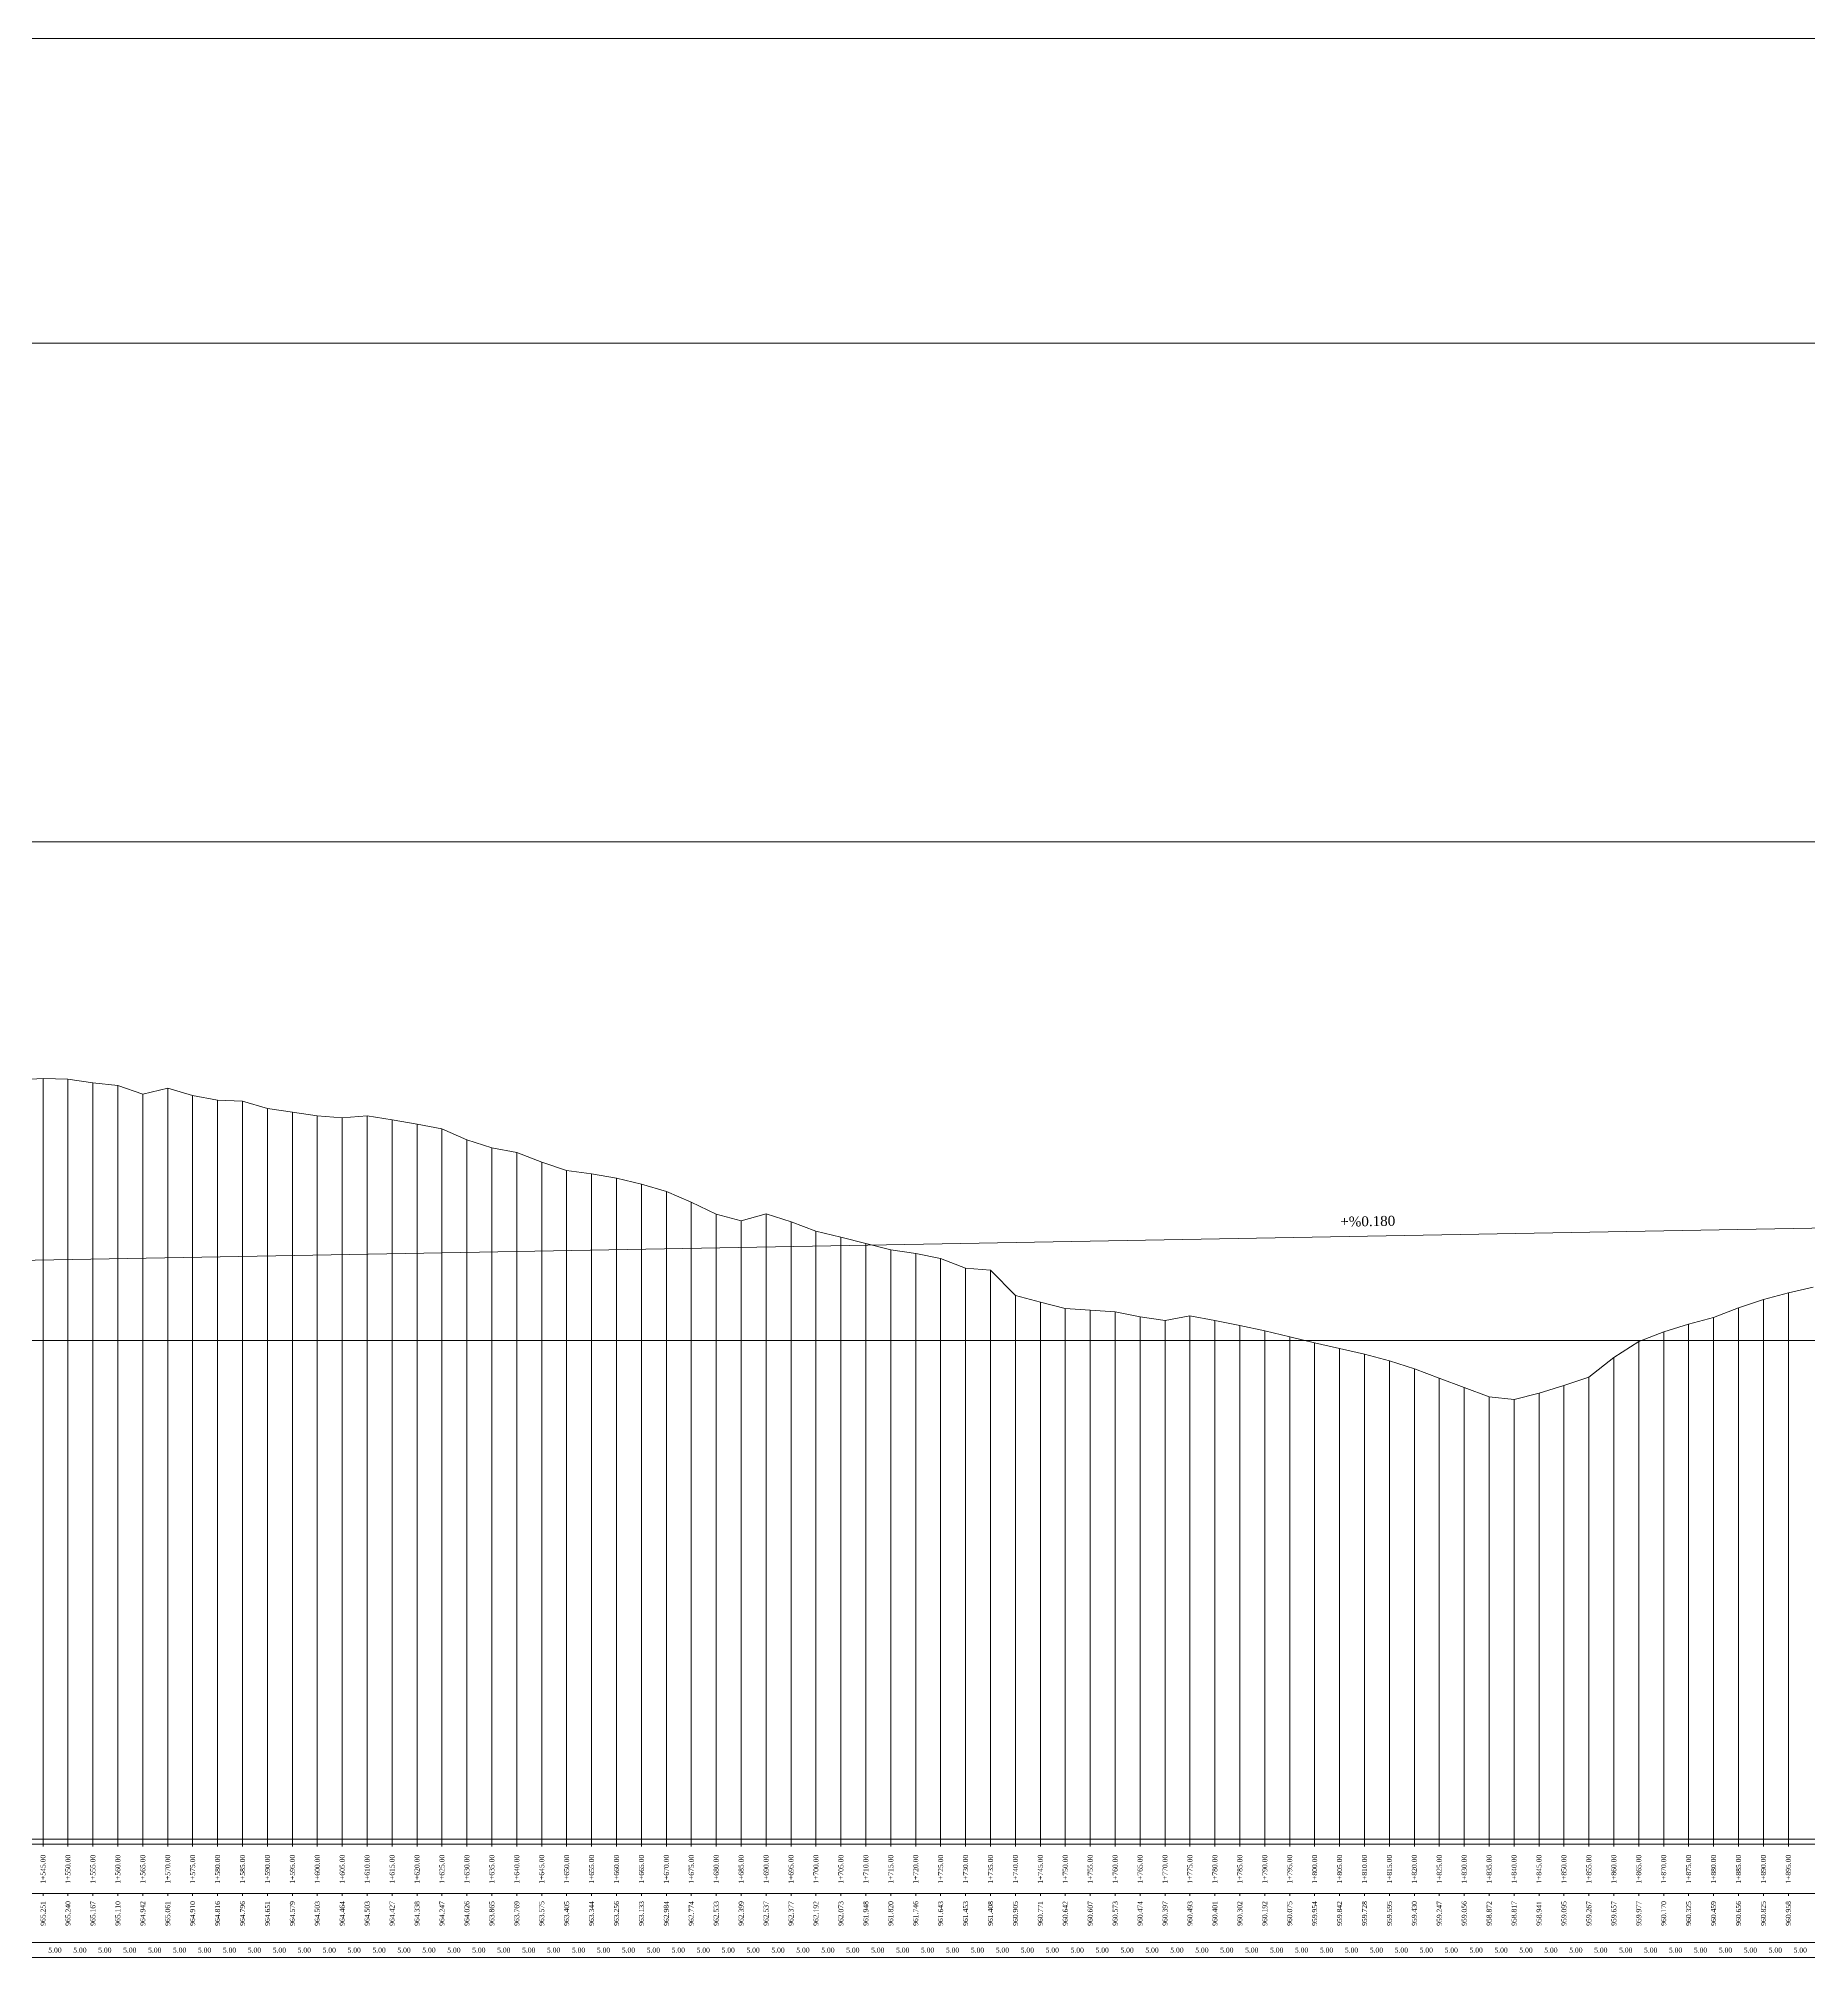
# Model space of a CAD drawing. Header units: metres. Extents: x 478603 to 489313, y 4282657 to 4289463.
# Drawn here: x 484682.6 to 485037.6, y 4283872.8 to 4284257.7 of the extents above; entities that cross this region are included whole.
import ezdxf

# ---------------------------------------------------------------- set-up
doc = ezdxf.new("R2010")
doc.units = ezdxf.units.M
for name, color, linetype, lineweight in [('PR_ALINMAN', 1, 'Continuous', 0), ('PR_ENK_ARAMESAFE', 5, 'Continuous', 0), ('PR_ENK_EKSEN1', 5, 'Continuous', 0), ('PR_ENK_EKSEN1D', 1, 'Continuous', 0), ('PR_ENK_KM', 18, 'Continuous', 0), ('PR_ENK_Z', 96, 'Continuous', 0), ('PR_KIYAS', 153, 'Continuous', 0), ('PR_PROFIL', 153, 'Continuous', 0)]:
    doc.layers.add(name, color=color, linetype=linetype, lineweight=lineweight)
doc.styles.get("Standard").update_dxf_attribs({"font": 'times.ttf'})

msp = doc.modelspace()

# ---------------------------------------------------------------- linework, layer by layer
at = {"layer": 'PR_ALINMAN'}
msp.add_line((484524.22, 4284009.85), (485374.32, 4284025.15), dxfattribs=at)
at = {"layer": 'PR_ENK_EKSEN1'}
for p, q in [((484678.57, 4284048.88), (484683.57, 4284049.1)), ((484683.57, 4284049.1), (484688.57, 4284048.98)), ((484688.57, 4284048.98), (484693.57, 4284048.26)), ((484693.57, 4284048.26), (484698.57, 4284047.69)), ((484698.57, 4284047.69), (484703.57, 4284046.01)), ((484703.57, 4284046.01), (484708.57, 4284047.2)), ((484708.57, 4284047.2), (484713.57, 4284045.69)), ((484713.57, 4284045.69), (484718.57, 4284044.75)), ((484718.57, 4284044.75), (484723.57, 4284044.55)), ((484723.57, 4284044.55), (484728.57, 4284043.1)), ((484728.57, 4284043.1), (484733.57, 4284042.38)), ((484733.57, 4284042.38), (484738.57, 4284041.62)), ((484738.57, 4284041.62), (484743.57, 4284041.23)), ((484743.57, 4284041.23), (484748.57, 4284041.62)), ((484748.57, 4284041.62), (484753.57, 4284040.86)), ((484753.57, 4284040.86), (484758.57, 4284039.96)), ((484758.57, 4284039.96), (484763.57, 4284039.05)), ((484763.57, 4284039.05), (484768.57, 4284036.85)), ((484768.57, 4284036.85), (484773.57, 4284035.24)), ((484773.57, 4284035.24), (484778.57, 4284034.27)), ((484778.57, 4284034.27), (484783.57, 4284032.34)), ((484783.57, 4284032.34), (484788.57, 4284030.64)), ((484788.57, 4284030.64), (484793.57, 4284030.03)), ((484793.57, 4284030.03), (484798.57, 4284029.14)), ((484798.57, 4284029.14), (484803.57, 4284027.92)), ((484803.57, 4284027.92), (484808.57, 4284026.43)), ((484808.57, 4284026.43), (484813.57, 4284024.33)), ((484813.57, 4284024.33), (484818.57, 4284021.92)), ((484818.57, 4284021.92), (484823.57, 4284020.57)), ((484823.57, 4284020.57), (484828.57, 4284021.96)), ((484828.57, 4284021.96), (484833.57, 4284020.36)), ((484833.57, 4284020.36), (484838.57, 4284018.51)), ((484838.57, 4284018.51), (484843.57, 4284017.32)), ((484843.57, 4284017.32), (484848.57, 4284016.06)), ((484848.57, 4284016.06), (484853.57, 4284014.79)), ((484853.57, 4284014.79), (484858.57, 4284014.04)), ((484858.57, 4284014.04), (484863.57, 4284013.02)), ((484863.57, 4284013.02), (484868.57, 4284011.12)), ((484868.57, 4284011.12), (484873.57, 4284010.67)), ((484873.57, 4284010.67), (484878.57, 4284005.63)), ((484878.57, 4284005.63), (484883.57, 4284004.3)), ((484883.57, 4284004.3), (484888.57, 4284003.01)), ((485023.57, 4284003.14), (485028.57, 4284004.83)), ((485028.57, 4284004.83), (485033.57, 4284006.17)), ((485033.57, 4284006.17), (485038.57, 4284007.29)), ((484888.57, 4284003.01), (484893.57, 4284002.66)), ((484893.57, 4284002.66), (484898.57, 4284002.32)), ((484898.57, 4284002.32), (484903.57, 4284001.33)), ((484903.57, 4284001.33), (484908.57, 4284000.56)), ((484908.57, 4284000.56), (484913.57, 4284001.51)), ((484913.57, 4284001.51), (484918.57, 4284000.6)), ((484918.57, 4284000.6), (484923.57, 4283999.61)), ((485008.57, 4283998.29), (485013.57, 4283999.84)), ((485013.57, 4283999.84), (485018.57, 4284001.18)), ((485018.57, 4284001.18), (485023.57, 4284003.14)), ((484923.57, 4283999.61), (484928.57, 4283998.51)), ((484928.57, 4283998.51), (484933.57, 4283997.34)), ((484933.57, 4283997.34), (484938.57, 4283996.13)), ((484938.57, 4283996.13), (484943.57, 4283995)), ((484998.57, 4283993.16), (485003.57, 4283996.36)), ((485003.57, 4283996.36), (485008.57, 4283998.29)), ((484943.57, 4283995), (484948.57, 4283993.87)), ((484948.57, 4283993.87), (484953.57, 4283992.53)), ((484953.57, 4283992.53), (484958.57, 4283990.89)), ((484993.57, 4283989.26), (484998.57, 4283993.16)), ((484958.57, 4283990.89), (484963.57, 4283989.06)), ((484963.57, 4283989.06), (484968.57, 4283987.15)), ((484988.57, 4283987.53), (484993.57, 4283989.26)), ((484968.57, 4283987.15), (484973.57, 4283985.31)), ((484973.57, 4283985.31), (484978.57, 4283984.76)), ((484978.57, 4283984.76), (484983.57, 4283986)), ((484983.57, 4283986), (484988.57, 4283987.53))]:
    msp.add_line(p, q, dxfattribs=at)
at = {"layer": 'PR_ENK_EKSEN1D'}
for p, q in [((484683.57, 4283895.59), (484683.57, 4284049.1)), ((484688.57, 4283895.59), (484688.57, 4284048.98)), ((484693.57, 4283895.59), (484693.57, 4284048.26)), ((484698.57, 4283895.59), (484698.57, 4284047.69)), ((484703.57, 4283895.59), (484703.57, 4284046.01)), ((484708.57, 4283895.59), (484708.57, 4284047.2)), ((484713.57, 4283895.59), (484713.57, 4284045.69)), ((484718.57, 4283895.59), (484718.57, 4284044.75)), ((484723.57, 4283895.59), (484723.57, 4284044.55)), ((484728.57, 4283895.59), (484728.57, 4284043.1)), ((484733.57, 4283895.59), (484733.57, 4284042.38)), ((484738.57, 4283895.59), (484738.57, 4284041.62)), ((484743.57, 4283895.59), (484743.57, 4284041.23)), ((484748.57, 4283895.59), (484748.57, 4284041.62)), ((484753.57, 4283895.59), (484753.57, 4284040.86)), ((484758.57, 4283895.59), (484758.57, 4284039.96)), ((484763.57, 4283895.59), (484763.57, 4284039.05)), ((484768.57, 4283895.59), (484768.57, 4284036.85)), ((484773.57, 4283895.59), (484773.57, 4284035.24)), ((484778.57, 4283895.59), (484778.57, 4284034.27)), ((484783.57, 4283895.59), (484783.57, 4284032.34)), ((484788.57, 4283895.59), (484788.57, 4284030.64)), ((484793.57, 4283895.59), (484793.57, 4284030.03)), ((484798.57, 4283895.59), (484798.57, 4284029.14)), ((484803.57, 4283895.59), (484803.57, 4284027.92)), ((484808.57, 4283895.59), (484808.57, 4284026.43)), ((484813.57, 4283895.59), (484813.57, 4284024.33)), ((484818.57, 4283895.59), (484818.57, 4284021.92)), ((484823.57, 4283895.59), (484823.57, 4284020.57)), ((484828.57, 4283895.59), (484828.57, 4284021.96)), ((484833.57, 4283895.59), (484833.57, 4284020.36)), ((484838.57, 4283895.59), (484838.57, 4284018.51)), ((484843.57, 4283895.59), (484843.57, 4284017.32)), ((484848.57, 4283895.59), (484848.57, 4284016.06)), ((484853.57, 4283895.59), (484853.57, 4284014.79)), ((484858.57, 4283895.59), (484858.57, 4284014.04)), ((484863.57, 4283895.59), (484863.57, 4284013.02)), ((484868.57, 4283895.59), (484868.57, 4284011.12)), ((484873.57, 4283895.59), (484873.57, 4284010.67)), ((484878.57, 4283895.59), (484878.57, 4284005.63)), ((484883.57, 4283895.59), (484883.57, 4284004.3)), ((485028.57, 4283895.59), (485028.57, 4284004.83)), ((485033.57, 4283895.59), (485033.57, 4284006.17)), ((484888.57, 4283895.59), (484888.57, 4284003.01)), ((484893.57, 4283895.59), (484893.57, 4284002.66)), ((484898.57, 4283895.59), (484898.57, 4284002.32)), ((484903.57, 4283895.59), (484903.57, 4284001.33)), ((484908.57, 4283895.59), (484908.57, 4284000.56)), ((484913.57, 4283895.59), (484913.57, 4284001.51)), ((484918.57, 4283895.59), (484918.57, 4284000.6)), ((485013.57, 4283895.59), (485013.57, 4283999.84)), ((485018.57, 4283895.59), (485018.57, 4284001.18)), ((485023.57, 4283895.59), (485023.57, 4284003.14)), ((484923.57, 4283895.59), (484923.57, 4283999.61)), ((484928.57, 4283895.59), (484928.57, 4283998.51)), ((484933.57, 4283895.59), (484933.57, 4283997.34)), ((484938.57, 4283895.59), (484938.57, 4283996.13)), ((485003.57, 4283895.59), (485003.57, 4283996.36)), ((485008.57, 4283895.59), (485008.57, 4283998.29)), ((484943.57, 4283895.59), (484943.57, 4283995)), ((484948.57, 4283895.59), (484948.57, 4283993.87)), ((484953.57, 4283895.59), (484953.57, 4283992.53)), ((484998.57, 4283895.59), (484998.57, 4283993.16)), ((484958.57, 4283895.59), (484958.57, 4283990.89)), ((484963.57, 4283895.59), (484963.57, 4283989.06)), ((484993.57, 4283895.59), (484993.57, 4283989.26)), ((484968.57, 4283895.59), (484968.57, 4283987.15)), ((484973.57, 4283895.59), (484973.57, 4283985.31)), ((484978.57, 4283895.59), (484978.57, 4283984.76)), ((484983.57, 4283895.59), (484983.57, 4283986)), ((484988.57, 4283895.59), (484988.57, 4283987.53))]:
    msp.add_line(p, q, dxfattribs=at)
at = {"layer": 'PR_KIYAS'}
for p, q in [((483148.57, 4284196.59), (485374.32, 4284196.59)), ((483148.57, 4284096.59), (485374.32, 4284096.59)), ((483148.57, 4283996.59), (485374.32, 4283996.59)), ((483148.57, 4283896.59), (485374.32, 4283896.59))]:
    msp.add_line(p, q, dxfattribs=at)
at = {"layer": 'PR_PROFIL'}
for p, q in [((483148.57, 4284257.68), (485374.32, 4284257.68)), ((483128.57, 4283895.59), (485374.32, 4283895.59)), ((484683.57, 4283895.09), (484683.57, 4283895.59)), ((484688.57, 4283895.09), (484688.57, 4283895.59)), ((484693.57, 4283895.09), (484693.57, 4283895.59)), ((484698.57, 4283895.09), (484698.57, 4283895.59)), ((484703.57, 4283895.09), (484703.57, 4283895.59)), ((484708.57, 4283895.09), (484708.57, 4283895.59)), ((484713.57, 4283895.09), (484713.57, 4283895.59)), ((484718.57, 4283895.09), (484718.57, 4283895.59)), ((484723.57, 4283895.09), (484723.57, 4283895.59)), ((484728.57, 4283895.09), (484728.57, 4283895.59)), ((484733.57, 4283895.09), (484733.57, 4283895.59)), ((484738.57, 4283895.09), (484738.57, 4283895.59)), ((484743.57, 4283895.09), (484743.57, 4283895.59)), ((484748.57, 4283895.09), (484748.57, 4283895.59)), ((484753.57, 4283895.09), (484753.57, 4283895.59)), ((484758.57, 4283895.09), (484758.57, 4283895.59)), ((484763.57, 4283895.09), (484763.57, 4283895.59)), ((484768.57, 4283895.09), (484768.57, 4283895.59)), ((484773.57, 4283895.09), (484773.57, 4283895.59)), ((484778.57, 4283895.09), (484778.57, 4283895.59)), ((484783.57, 4283895.09), (484783.57, 4283895.59)), ((484788.57, 4283895.09), (484788.57, 4283895.59)), ((484793.57, 4283895.09), (484793.57, 4283895.59)), ((484798.57, 4283895.09), (484798.57, 4283895.59)), ((484803.57, 4283895.09), (484803.57, 4283895.59)), ((484808.57, 4283895.09), (484808.57, 4283895.59)), ((484813.57, 4283895.09), (484813.57, 4283895.59)), ((484818.57, 4283895.09), (484818.57, 4283895.59)), ((484823.57, 4283895.09), (484823.57, 4283895.59)), ((484828.57, 4283895.09), (484828.57, 4283895.59)), ((484833.57, 4283895.09), (484833.57, 4283895.59)), ((484838.57, 4283895.09), (484838.57, 4283895.59)), ((484843.57, 4283895.09), (484843.57, 4283895.59)), ((484848.57, 4283895.09), (484848.57, 4283895.59)), ((484853.57, 4283895.09), (484853.57, 4283895.59)), ((484858.57, 4283895.09), (484858.57, 4283895.59)), ((484863.57, 4283895.09), (484863.57, 4283895.59)), ((484868.57, 4283895.09), (484868.57, 4283895.59)), ((484873.57, 4283895.09), (484873.57, 4283895.59)), ((484878.57, 4283895.09), (484878.57, 4283895.59)), ((484883.57, 4283895.09), (484883.57, 4283895.59)), ((484888.57, 4283895.09), (484888.57, 4283895.59)), ((484893.57, 4283895.09), (484893.57, 4283895.59)), ((484898.57, 4283895.09), (484898.57, 4283895.59)), ((484903.57, 4283895.09), (484903.57, 4283895.59)), ((484908.57, 4283895.09), (484908.57, 4283895.59)), ((484913.57, 4283895.09), (484913.57, 4283895.59)), ((484918.57, 4283895.09), (484918.57, 4283895.59)), ((484923.57, 4283895.09), (484923.57, 4283895.59)), ((484928.57, 4283895.09), (484928.57, 4283895.59)), ((484933.57, 4283895.09), (484933.57, 4283895.59)), ((484938.57, 4283895.09), (484938.57, 4283895.59)), ((484943.57, 4283895.09), (484943.57, 4283895.59)), ((484948.57, 4283895.09), (484948.57, 4283895.59)), ((484953.57, 4283895.09), (484953.57, 4283895.59)), ((484958.57, 4283895.09), (484958.57, 4283895.59)), ((484963.57, 4283895.09), (484963.57, 4283895.59)), ((484968.57, 4283895.09), (484968.57, 4283895.59)), ((484973.57, 4283895.09), (484973.57, 4283895.59)), ((484978.57, 4283895.09), (484978.57, 4283895.59)), ((484983.57, 4283895.09), (484983.57, 4283895.59)), ((484988.57, 4283895.09), (484988.57, 4283895.59)), ((484993.57, 4283895.09), (484993.57, 4283895.59)), ((484998.57, 4283895.09), (484998.57, 4283895.59)), ((485003.57, 4283895.09), (485003.57, 4283895.59)), ((485008.57, 4283895.09), (485008.57, 4283895.59)), ((485013.57, 4283895.09), (485013.57, 4283895.59)), ((485018.57, 4283895.09), (485018.57, 4283895.59)), ((485023.57, 4283895.09), (485023.57, 4283895.59)), ((485028.57, 4283895.09), (485028.57, 4283895.59)), ((485033.57, 4283895.09), (485033.57, 4283895.59)), ((483128.57, 4283885.71), (485374.32, 4283885.71)), ((484683.57, 4283885.21), (484683.57, 4283885.71)), ((484688.57, 4283885.21), (484688.57, 4283885.71)), ((484693.57, 4283885.21), (484693.57, 4283885.71)), ((484698.57, 4283885.21), (484698.57, 4283885.71)), ((484703.57, 4283885.21), (484703.57, 4283885.71)), ((484708.57, 4283885.21), (484708.57, 4283885.71)), ((484713.57, 4283885.21), (484713.57, 4283885.71)), ((484718.57, 4283885.21), (484718.57, 4283885.71)), ((484723.57, 4283885.21), (484723.57, 4283885.71)), ((484728.57, 4283885.21), (484728.57, 4283885.71)), ((484733.57, 4283885.21), (484733.57, 4283885.71)), ((484738.57, 4283885.21), (484738.57, 4283885.71)), ((484743.57, 4283885.21), (484743.57, 4283885.71)), ((484748.57, 4283885.21), (484748.57, 4283885.71)), ((484753.57, 4283885.21), (484753.57, 4283885.71)), ((484758.57, 4283885.21), (484758.57, 4283885.71)), ((484763.57, 4283885.21), (484763.57, 4283885.71)), ((484768.57, 4283885.21), (484768.57, 4283885.71)), ((484773.57, 4283885.21), (484773.57, 4283885.71)), ((484778.57, 4283885.21), (484778.57, 4283885.71)), ((484783.57, 4283885.21), (484783.57, 4283885.71)), ((484788.57, 4283885.21), (484788.57, 4283885.71)), ((484793.57, 4283885.21), (484793.57, 4283885.71)), ((484798.57, 4283885.21), (484798.57, 4283885.71)), ((484803.57, 4283885.21), (484803.57, 4283885.71)), ((484808.57, 4283885.21), (484808.57, 4283885.71)), ((484813.57, 4283885.21), (484813.57, 4283885.71)), ((484818.57, 4283885.21), (484818.57, 4283885.71)), ((484823.57, 4283885.21), (484823.57, 4283885.71)), ((484828.57, 4283885.21), (484828.57, 4283885.71)), ((484833.57, 4283885.21), (484833.57, 4283885.71)), ((484838.57, 4283885.21), (484838.57, 4283885.71)), ((484843.57, 4283885.21), (484843.57, 4283885.71)), ((484848.57, 4283885.21), (484848.57, 4283885.71)), ((484853.57, 4283885.21), (484853.57, 4283885.71)), ((484858.57, 4283885.21), (484858.57, 4283885.71)), ((484863.57, 4283885.21), (484863.57, 4283885.71)), ((484868.57, 4283885.21), (484868.57, 4283885.71)), ((484873.57, 4283885.21), (484873.57, 4283885.71)), ((484878.57, 4283885.21), (484878.57, 4283885.71)), ((484883.57, 4283885.21), (484883.57, 4283885.71)), ((484888.57, 4283885.21), (484888.57, 4283885.71)), ((484893.57, 4283885.21), (484893.57, 4283885.71)), ((484898.57, 4283885.21), (484898.57, 4283885.71)), ((484903.57, 4283885.21), (484903.57, 4283885.71)), ((484908.57, 4283885.21), (484908.57, 4283885.71)), ((484913.57, 4283885.21), (484913.57, 4283885.71)), ((484918.57, 4283885.21), (484918.57, 4283885.71)), ((484923.57, 4283885.21), (484923.57, 4283885.71)), ((484928.57, 4283885.21), (484928.57, 4283885.71)), ((484933.57, 4283885.21), (484933.57, 4283885.71)), ((484938.57, 4283885.21), (484938.57, 4283885.71)), ((484943.57, 4283885.21), (484943.57, 4283885.71)), ((484948.57, 4283885.21), (484948.57, 4283885.71)), ((484953.57, 4283885.21), (484953.57, 4283885.71)), ((484958.57, 4283885.21), (484958.57, 4283885.71)), ((484963.57, 4283885.21), (484963.57, 4283885.71)), ((484968.57, 4283885.21), (484968.57, 4283885.71)), ((484973.57, 4283885.21), (484973.57, 4283885.71)), ((484978.57, 4283885.21), (484978.57, 4283885.71)), ((484983.57, 4283885.21), (484983.57, 4283885.71)), ((484988.57, 4283885.21), (484988.57, 4283885.71)), ((484993.57, 4283885.21), (484993.57, 4283885.71)), ((484998.57, 4283885.21), (484998.57, 4283885.71)), ((485003.57, 4283885.21), (485003.57, 4283885.71)), ((485008.57, 4283885.21), (485008.57, 4283885.71)), ((485013.57, 4283885.21), (485013.57, 4283885.71)), ((485018.57, 4283885.21), (485018.57, 4283885.71)), ((485023.57, 4283885.21), (485023.57, 4283885.71)), ((485028.57, 4283885.21), (485028.57, 4283885.71)), ((485033.57, 4283885.21), (485033.57, 4283885.71)), ((483128.57, 4283875.84), (485374.32, 4283875.84)), ((483128.57, 4283872.84), (485374.32, 4283872.84))]:
    msp.add_line(p, q, dxfattribs=at)

# ---------------------------------------------------------------- texts
at = {"layer": 'PR_ALINMAN'}
msp.add_text('+%0.180', height=2, rotation=1.031, dxfattribs=at).set_placement((484943.74, 4284019.4))
at = {"layer": 'PR_ENK_ARAMESAFE'}
for p in [(484684.63, 4283873.84), (484689.63, 4283873.84), (484694.63, 4283873.84), (484699.63, 4283873.84), (484704.63, 4283873.84), (484709.63, 4283873.84), (484714.63, 4283873.84), (484719.63, 4283873.84), (484724.63, 4283873.84), (484729.63, 4283873.84), (484734.63, 4283873.84), (484739.63, 4283873.84), (484744.63, 4283873.84), (484749.63, 4283873.84), (484754.63, 4283873.84), (484759.63, 4283873.84), (484764.63, 4283873.84), (484769.63, 4283873.84), (484774.63, 4283873.84), (484779.63, 4283873.84), (484784.63, 4283873.84), (484789.63, 4283873.84), (484794.63, 4283873.84), (484799.63, 4283873.84), (484804.63, 4283873.84), (484809.63, 4283873.84), (484814.63, 4283873.84), (484819.63, 4283873.84), (484824.63, 4283873.84), (484829.63, 4283873.84), (484834.63, 4283873.84), (484839.63, 4283873.84), (484844.63, 4283873.84), (484849.63, 4283873.84), (484854.63, 4283873.84), (484859.63, 4283873.84), (484864.63, 4283873.84), (484869.63, 4283873.84), (484874.63, 4283873.84), (484879.63, 4283873.84), (484884.63, 4283873.84), (484889.63, 4283873.84), (484894.63, 4283873.84), (484899.63, 4283873.84), (484904.63, 4283873.84), (484909.63, 4283873.84), (484914.63, 4283873.84), (484919.63, 4283873.84), (484924.63, 4283873.84), (484929.63, 4283873.84), (484934.63, 4283873.84), (484939.63, 4283873.84), (484944.63, 4283873.84), (484949.63, 4283873.84), (484954.63, 4283873.84), (484959.63, 4283873.84), (484964.63, 4283873.84), (484969.63, 4283873.84), (484974.63, 4283873.84), (484979.63, 4283873.84), (484984.63, 4283873.84), (484989.63, 4283873.84), (484994.63, 4283873.84), (484999.63, 4283873.84), (485004.63, 4283873.84), (485009.63, 4283873.84), (485014.63, 4283873.84), (485019.63, 4283873.84), (485024.63, 4283873.84), (485029.63, 4283873.84), (485034.63, 4283873.84)]:
    msp.add_text('5.00', height=1, dxfattribs=at).set_placement(p)
at = {"layer": 'PR_ENK_KM'}
for s, p in [('  1+545.00', (484684.07, 4283886.88)), ('  1+550.00', (484689.07, 4283886.88)), ('  1+555.00', (484694.07, 4283886.88)), ('  1+560.00', (484699.07, 4283886.88)), ('  1+565.00', (484704.07, 4283886.88)), ('  1+570.00', (484709.07, 4283886.88)), ('  1+575.00', (484714.07, 4283886.88)), ('  1+580.00', (484719.07, 4283886.88)), ('  1+585.00', (484724.07, 4283886.88)), ('  1+590.00', (484729.07, 4283886.88)), ('  1+595.00', (484734.07, 4283886.88)), ('  1+600.00', (484739.07, 4283886.88)), ('  1+605.00', (484744.07, 4283886.88)), ('  1+610.00', (484749.07, 4283886.88)), ('  1+615.00', (484754.07, 4283886.88)), ('  1+620.00', (484759.07, 4283886.88)), ('  1+625.00', (484764.07, 4283886.88)), ('  1+630.00', (484769.07, 4283886.88)), ('  1+635.00', (484774.07, 4283886.88)), ('  1+640.00', (484779.07, 4283886.88)), ('  1+645.00', (484784.07, 4283886.88)), ('  1+650.00', (484789.07, 4283886.88)), ('  1+655.00', (484794.07, 4283886.88)), ('  1+660.00', (484799.07, 4283886.88)), ('  1+665.00', (484804.07, 4283886.88)), ('  1+670.00', (484809.07, 4283886.88)), ('  1+675.00', (484814.07, 4283886.88)), ('  1+680.00', (484819.07, 4283886.88)), ('  1+685.00', (484824.07, 4283886.88)), ('  1+690.00', (484829.07, 4283886.88)), ('  1+695.00', (484834.07, 4283886.88)), ('  1+700.00', (484839.07, 4283886.88)), ('  1+705.00', (484844.07, 4283886.88)), ('  1+710.00', (484849.07, 4283886.88)), ('  1+715.00', (484854.07, 4283886.88)), ('  1+720.00', (484859.07, 4283886.88)), ('  1+725.00', (484864.07, 4283886.88)), ('  1+730.00', (484869.07, 4283886.88)), ('  1+735.00', (484874.07, 4283886.88)), ('  1+740.00', (484879.07, 4283886.88)), ('  1+745.00', (484884.07, 4283886.88)), ('  1+750.00', (484889.07, 4283886.88)), ('  1+755.00', (484894.07, 4283886.88)), ('  1+760.00', (484899.07, 4283886.88)), ('  1+765.00', (484904.07, 4283886.88)), ('  1+770.00', (484909.07, 4283886.88)), ('  1+775.00', (484914.07, 4283886.88)), ('  1+780.00', (484919.07, 4283886.88)), ('  1+785.00', (484924.07, 4283886.88)), ('  1+790.00', (484929.07, 4283886.88)), ('  1+795.00', (484934.07, 4283886.88)), ('  1+800.00', (484939.07, 4283886.88)), ('  1+805.00', (484944.07, 4283886.88)), ('  1+810.00', (484949.07, 4283886.88)), ('  1+815.00', (484954.07, 4283886.88)), ('  1+820.00', (484959.07, 4283886.88)), ('  1+825.00', (484964.07, 4283886.88)), ('  1+830.00', (484969.07, 4283886.88)), ('  1+835.00', (484974.07, 4283886.88)), ('  1+840.00', (484979.07, 4283886.88)), ('  1+845.00', (484984.07, 4283886.88)), ('  1+850.00', (484989.07, 4283886.88)), ('  1+855.00', (484994.07, 4283886.88)), ('  1+860.00', (484999.07, 4283886.88)), ('  1+865.00', (485004.07, 4283886.88)), ('  1+870.00', (485009.07, 4283886.88)), ('  1+875.00', (485014.07, 4283886.88)), ('  1+880.00', (485019.07, 4283886.88)), ('  1+885.00', (485024.07, 4283886.88)), ('  1+890.00', (485029.07, 4283886.88)), ('  1+895.00', (485034.07, 4283886.88))]:
    msp.add_text(s, height=1, rotation=90, dxfattribs=at).set_placement(p)
at = {"layer": 'PR_ENK_Z'}
for s, p in [('965.251', (484684.07, 4283879.21)), ('965.240', (484689.07, 4283879.21)), ('965.167', (484694.07, 4283879.21)), ('965.110', (484699.07, 4283879.21)), ('964.942', (484704.07, 4283879.21)), ('965.061', (484709.07, 4283879.21)), ('964.910', (484714.07, 4283879.21)), ('964.816', (484719.07, 4283879.21)), ('964.796', (484724.07, 4283879.21)), ('964.651', (484729.07, 4283879.21)), ('964.579', (484734.07, 4283879.21)), ('964.503', (484739.07, 4283879.21)), ('964.464', (484744.07, 4283879.21)), ('964.503', (484749.07, 4283879.21)), ('964.427', (484754.07, 4283879.21)), ('964.338', (484759.07, 4283879.21)), ('964.247', (484764.07, 4283879.21)), ('964.026', (484769.07, 4283879.21)), ('963.865', (484774.07, 4283879.21)), ('963.769', (484779.07, 4283879.21)), ('963.575', (484784.07, 4283879.21)), ('963.405', (484789.07, 4283879.21)), ('963.344', (484794.07, 4283879.21)), ('963.256', (484799.07, 4283879.21)), ('963.133', (484804.07, 4283879.21)), ('962.984', (484809.07, 4283879.21)), ('962.774', (484814.07, 4283879.21)), ('962.533', (484819.07, 4283879.21)), ('962.399', (484824.07, 4283879.21)), ('962.537', (484829.07, 4283879.21)), ('962.377', (484834.07, 4283879.21)), ('962.192', (484839.07, 4283879.21)), ('962.073', (484844.07, 4283879.21)), ('961.948', (484849.07, 4283879.21)), ('961.820', (484854.07, 4283879.21)), ('961.746', (484859.07, 4283879.21)), ('961.643', (484864.07, 4283879.21)), ('961.453', (484869.07, 4283879.21)), ('961.408', (484874.07, 4283879.21)), ('960.905', (484879.07, 4283879.21)), ('960.771', (484884.07, 4283879.21)), ('960.642', (484889.07, 4283879.21)), ('960.607', (484894.07, 4283879.21)), ('960.573', (484899.07, 4283879.21)), ('960.474', (484904.07, 4283879.21)), ('960.397', (484909.07, 4283879.21)), ('960.493', (484914.07, 4283879.21)), ('960.401', (484919.07, 4283879.21)), ('960.302', (484924.07, 4283879.21)), ('960.192', (484929.07, 4283879.21)), ('960.075', (484934.07, 4283879.21)), ('959.954', (484939.07, 4283879.21)), ('959.842', (484944.07, 4283879.21)), ('959.728', (484949.07, 4283879.21)), ('959.595', (484954.07, 4283879.21)), ('959.430', (484959.07, 4283879.21)), ('959.247', (484964.07, 4283879.21)), ('959.056', (484969.07, 4283879.21)), ('958.872', (484974.07, 4283879.21)), ('958.817', (484979.07, 4283879.21)), ('958.941', (484984.07, 4283879.21)), ('959.095', (484989.07, 4283879.21)), ('959.267', (484994.07, 4283879.21)), ('959.657', (484999.07, 4283879.21)), ('959.977', (485004.07, 4283879.21)), ('960.170', (485009.07, 4283879.21)), ('960.325', (485014.07, 4283879.21)), ('960.459', (485019.07, 4283879.21)), ('960.656', (485024.07, 4283879.21)), ('960.825', (485029.07, 4283879.21)), ('960.958', (485034.07, 4283879.21))]:
    msp.add_text(s, height=1, rotation=90, dxfattribs=at).set_placement(p)

doc.saveas('drawing.dxf')
